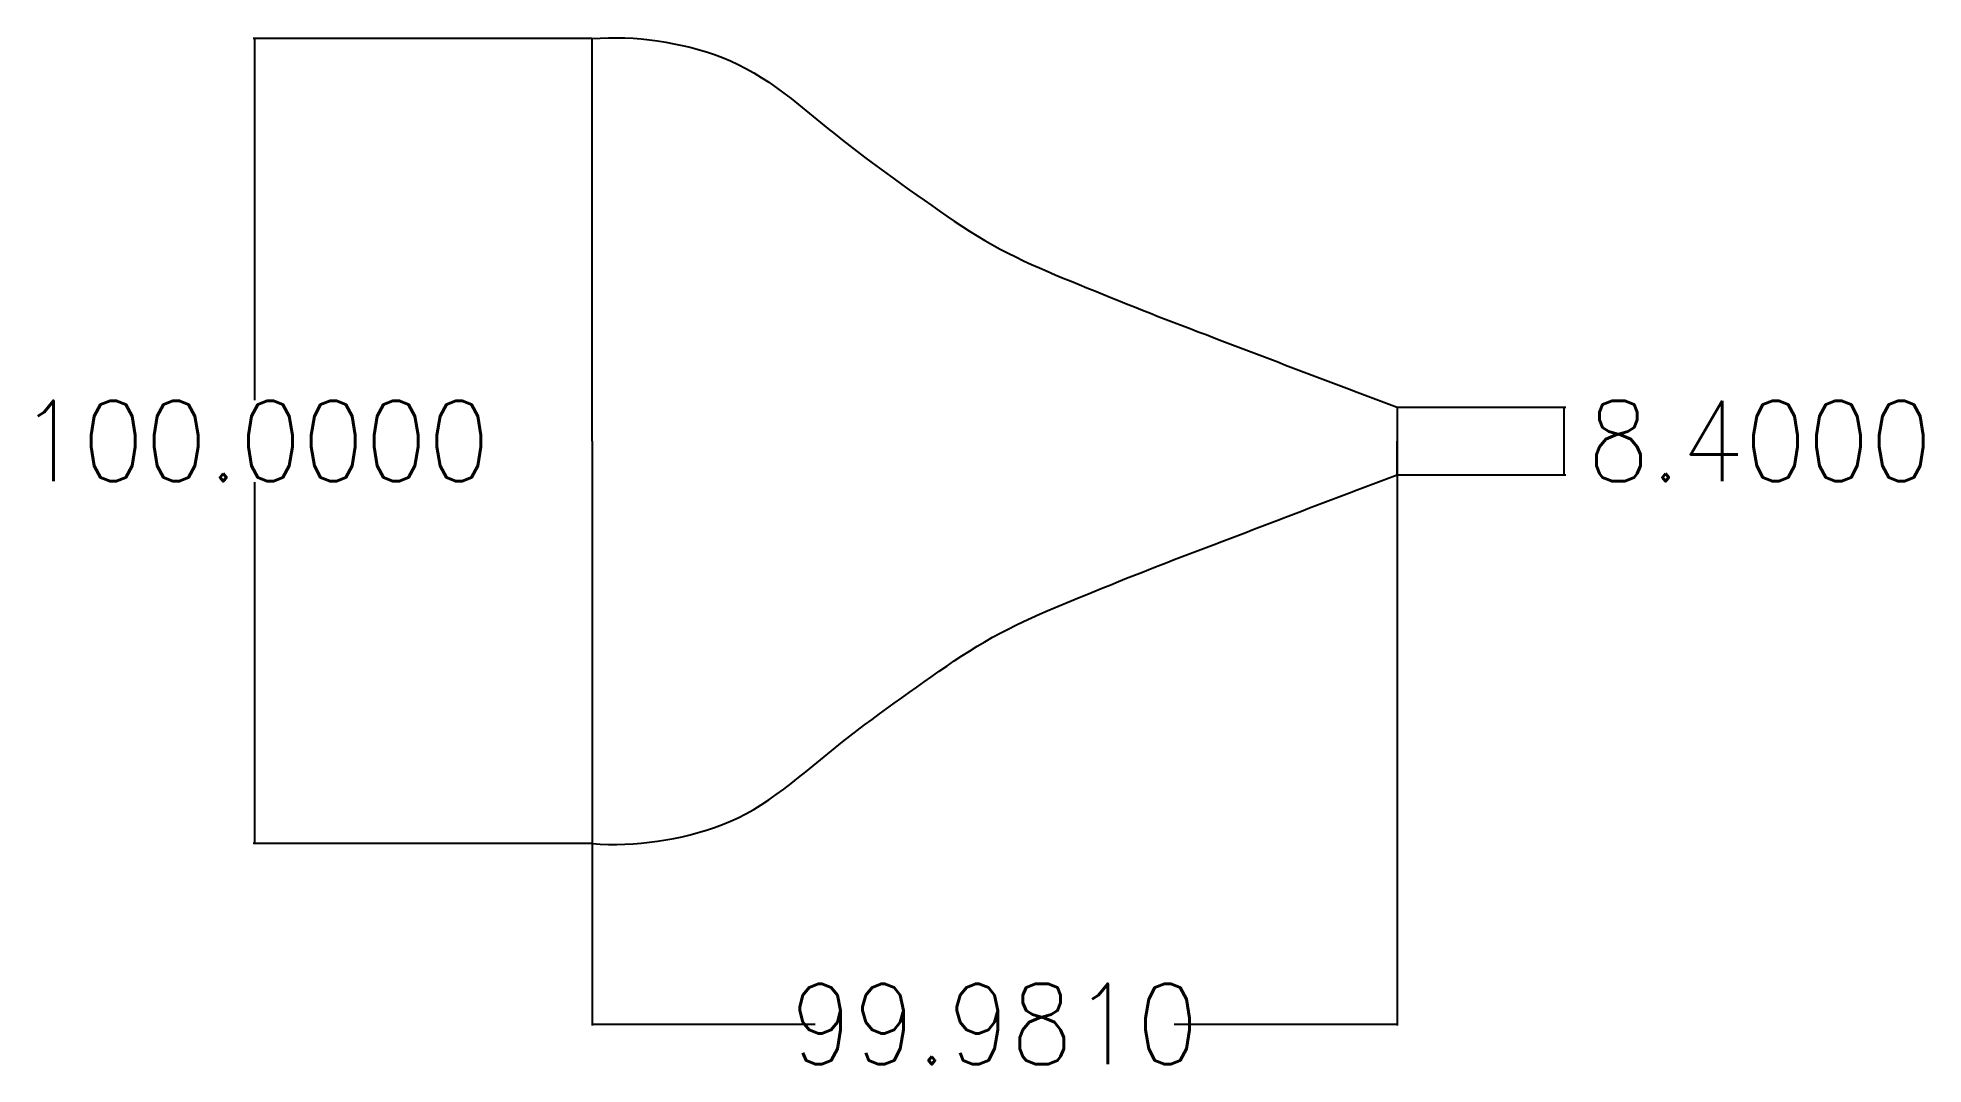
# Model space of a CAD drawing. Extents: x -69 to 165, y -77 to 50.
import ezdxf
from ezdxf.enums import TextEntityAlignment as Align

# ---------------------------------------------------------------- set-up
doc = ezdxf.new("R2010")
doc.units = 0
doc.layers.get('0').update_dxf_attribs({"linetype": 'CONTINUOUS'})
doc.layers.add('MEASURES', color=1, linetype='CONTINUOUS')
doc.styles.get("Standard").update_dxf_attribs({"font": 'STANDARD'})

# ---------------------------------------------------------------- blocks, each defined once
blk = doc.blocks.new('*D7')
at = {"layer": 'MEASURES', "color": 0, "linetype": 'BYBLOCK'}
for p, q in [((0, -0.06), (0, -72.61)), ((99.98, -0.06), (99.98, -72.61)), ((0, -72.43), (27.68, -72.43)), ((72.3, -72.43), (99.98, -72.43))]:
    blk.add_line(p, q, dxfattribs=at)
for points in [[(0, -72.43), (0.18, -72.4), (0.18, -72.46)], [(99.98, -72.43), (99.8, -72.46), (99.8, -72.4)]]:
    blk.add_solid(points, dxfattribs=at)
at = {"layer": 'MEASURES', "color": 0, "linetype": 'CONTINUOUS'}
blk.add_text('99.9810', height=10, dxfattribs=at).set_placement((49.99, -72.43), align=Align.MIDDLE_CENTER)
blk = doc.blocks.new('*D8')
at = {"layer": 'MEASURES', "color": 0, "linetype": 'BYBLOCK'}
for p, q in [((-0.06, 50), (-42.11, 50)), ((-41.93, 50), (-41.93, 5.09)), ((-41.93, -5.09), (-41.93, -50)), ((-0.06, -50), (-42.11, -50))]:
    blk.add_line(p, q, dxfattribs=at)
for points in [[(-41.93, 50), (-41.9, 49.82), (-41.96, 49.82)], [(-41.93, -50), (-41.96, -49.82), (-41.9, -49.82)]]:
    blk.add_solid(points, dxfattribs=at)
at = {"layer": 'MEASURES', "color": 0, "linetype": 'CONTINUOUS'}
blk.add_text('100.0000', height=10, dxfattribs=at).set_placement((-41.93, 0), align=Align.MIDDLE_CENTER)
blk = doc.blocks.new('*D9')
at = {"layer": 'MEASURES', "color": 0, "linetype": 'BYBLOCK'}
for p, q in [((100.04, 4.2), (120.93, 4.2)), ((120.75, -4.2), (120.75, 4.2)), ((100.04, -4.2), (120.93, -4.2))]:
    blk.add_line(p, q, dxfattribs=at)
for points in [[(120.75, 4.2), (120.78, 4.02), (120.72, 4.02)], [(120.75, -4.2), (120.72, -4.02), (120.78, -4.02)]]:
    blk.add_solid(points, dxfattribs=at)
at = {"layer": 'MEASURES', "color": 0, "linetype": 'CONTINUOUS'}
blk.add_text('8.4000', height=10, dxfattribs=at).set_placement((145.04, 0), align=Align.MIDDLE_CENTER)

msp = doc.modelspace()

# ---------------------------------------------------------------- linework, layer by layer
for p, q in [((0, 50), (1.01, 50.07)), ((0, 0), (0, 50)), ((1.01, 50.07), (2.03, 50.11)), ((2.03, 50.11), (3.05, 50.11)), ((3.05, 50.11), (4.06, 50.09)), ((4.06, 50.09), (5.08, 50.04)), ((5.08, 50.04), (6.09, 49.96)), ((6.09, 49.96), (7.11, 49.85)), ((7.11, 49.85), (8.12, 49.72)), ((8.12, 49.72), (9.14, 49.56)), ((9.14, 49.56), (10.15, 49.37)), ((10.15, 49.37), (11.16, 49.16)), ((11.16, 49.16), (12.17, 48.92)), ((12.17, 48.92), (13.18, 48.65)), ((13.18, 48.65), (14.18, 48.35)), ((14.18, 48.35), (15.18, 48.01)), ((15.18, 48.01), (16.17, 47.64)), ((16.17, 47.64), (17.16, 47.23)), ((17.16, 47.23), (18.13, 46.79)), ((18.13, 46.79), (19.1, 46.3)), ((19.1, 46.3), (20.06, 45.76)), ((20.06, 45.76), (21.01, 45.19)), ((21.01, 45.19), (21.94, 44.57)), ((21.94, 44.57), (22.87, 43.92)), ((22.87, 43.92), (23.8, 43.24)), ((23.8, 43.24), (24.72, 42.54)), ((24.72, 42.54), (25.63, 41.81)), ((25.63, 41.81), (26.54, 41.08)), ((26.54, 41.08), (27.45, 40.33)), ((27.45, 40.33), (28.35, 39.59)), ((28.35, 39.59), (29.26, 38.84)), ((29.26, 38.84), (30.17, 38.11)), ((30.17, 38.11), (31.08, 37.38)), ((31.08, 37.38), (32, 36.67)), ((32, 36.67), (32.92, 35.97)), ((32.92, 35.97), (33.84, 35.27)), ((33.84, 35.27), (34.76, 34.58)), ((34.76, 34.58), (35.68, 33.9)), ((35.68, 33.9), (36.61, 33.23)), ((36.61, 33.23), (37.53, 32.56)), ((37.53, 32.56), (38.46, 31.89)), ((38.46, 31.89), (39.39, 31.23)), ((39.39, 31.23), (40.32, 30.57)), ((40.32, 30.57), (41.25, 29.91)), ((41.25, 29.91), (42.18, 29.25)), ((42.18, 29.25), (43.11, 28.6)), ((43.11, 28.6), (44.05, 27.96)), ((44.05, 27.96), (44.98, 27.32)), ((44.98, 27.32), (45.92, 26.7)), ((45.92, 26.7), (46.87, 26.09)), ((46.87, 26.09), (47.82, 25.5)), ((47.82, 25.5), (48.77, 24.93)), ((48.77, 24.93), (49.72, 24.38)), ((49.72, 24.38), (50.68, 23.86)), ((50.68, 23.86), (51.65, 23.35)), ((51.65, 23.35), (52.62, 22.87)), ((52.62, 22.87), (53.59, 22.4)), ((53.59, 22.4), (54.57, 21.95)), ((54.57, 21.95), (55.55, 21.52)), ((55.55, 21.52), (56.53, 21.09)), ((56.53, 21.09), (57.51, 20.67)), ((57.51, 20.67), (58.5, 20.26)), ((58.5, 20.26), (59.48, 19.86)), ((59.48, 19.86), (60.47, 19.45)), ((60.47, 19.45), (61.45, 19.05)), ((61.45, 19.05), (62.44, 18.65)), ((62.44, 18.65), (63.42, 18.25)), ((63.42, 18.25), (64.41, 17.85)), ((64.41, 17.85), (65.39, 17.45)), ((65.39, 17.45), (66.38, 17.05)), ((66.38, 17.05), (67.36, 16.66)), ((67.36, 16.66), (68.35, 16.27)), ((68.35, 16.27), (69.34, 15.88)), ((69.34, 15.88), (70.32, 15.49)), ((70.32, 15.49), (71.31, 15.11)), ((71.31, 15.11), (72.3, 14.73)), ((72.3, 14.73), (73.29, 14.35)), ((73.29, 14.35), (74.28, 13.97)), ((74.28, 13.97), (75.26, 13.59)), ((75.26, 13.59), (76.25, 13.22)), ((76.25, 13.22), (77.24, 12.84)), ((77.24, 12.84), (78.23, 12.47)), ((78.23, 12.47), (79.22, 12.09)), ((79.22, 12.09), (80.21, 11.72)), ((80.21, 11.72), (81.2, 11.34)), ((81.2, 11.34), (82.18, 10.96)), ((82.18, 10.96), (83.17, 10.58)), ((83.17, 10.58), (84.16, 10.2)), ((84.16, 10.2), (85.15, 9.83)), ((85.15, 9.83), (86.14, 9.45)), ((86.14, 9.45), (87.13, 9.07)), ((87.13, 9.07), (88.11, 8.69)), ((88.11, 8.69), (89.1, 8.31)), ((89.1, 8.31), (90.09, 7.94)), ((90.09, 7.94), (91.08, 7.56)), ((91.08, 7.56), (92.07, 7.18)), ((92.07, 7.18), (93.06, 6.81)), ((93.06, 6.81), (94.05, 6.43)), ((94.05, 6.43), (95.04, 6.06)), ((95.04, 6.06), (96.02, 5.69)), ((96.02, 5.69), (97.01, 5.32)), ((97.01, 5.32), (98, 4.94)), ((98, 4.94), (98.99, 4.57)), ((98.99, 4.57), (99.98, 4.2)), ((99.98, 4.2), (99.98, 0)), ((0, 0), (0, -50)), ((99.98, -4.2), (99.98, 0)), ((98, -4.94), (98.99, -4.57)), ((98.99, -4.57), (99.98, -4.2)), ((92.07, -7.18), (93.06, -6.81)), ((93.06, -6.81), (94.05, -6.43)), ((94.05, -6.43), (95.04, -6.06)), ((95.04, -6.06), (96.02, -5.69)), ((96.02, -5.69), (97.01, -5.32)), ((97.01, -5.32), (98, -4.94)), ((86.14, -9.45), (87.13, -9.07)), ((87.13, -9.07), (88.11, -8.69)), ((88.11, -8.69), (89.1, -8.31)), ((89.1, -8.31), (90.09, -7.94)), ((90.09, -7.94), (91.08, -7.56)), ((91.08, -7.56), (92.07, -7.18)), ((80.21, -11.72), (81.2, -11.34)), ((81.2, -11.34), (82.18, -10.96)), ((82.18, -10.96), (83.17, -10.58)), ((83.17, -10.58), (84.16, -10.2)), ((84.16, -10.2), (85.15, -9.83)), ((85.15, -9.83), (86.14, -9.45)), ((73.29, -14.35), (74.28, -13.97)), ((74.28, -13.97), (75.26, -13.59)), ((75.26, -13.59), (76.25, -13.22)), ((76.25, -13.22), (77.24, -12.84)), ((77.24, -12.84), (78.23, -12.47)), ((78.23, -12.47), (79.22, -12.09)), ((79.22, -12.09), (80.21, -11.72)), ((67.36, -16.66), (68.35, -16.27)), ((68.35, -16.27), (69.34, -15.88)), ((69.34, -15.88), (70.32, -15.49)), ((70.32, -15.49), (71.31, -15.11)), ((71.31, -15.11), (72.3, -14.73)), ((72.3, -14.73), (73.29, -14.35)), ((61.45, -19.05), (62.44, -18.65)), ((62.44, -18.65), (63.42, -18.25)), ((63.42, -18.25), (64.41, -17.85)), ((64.41, -17.85), (65.39, -17.45)), ((65.39, -17.45), (66.38, -17.05)), ((66.38, -17.05), (67.36, -16.66)), ((56.53, -21.09), (57.51, -20.67)), ((57.51, -20.67), (58.5, -20.26)), ((58.5, -20.26), (59.48, -19.86)), ((59.48, -19.86), (60.47, -19.45)), ((60.47, -19.45), (61.45, -19.05)), ((50.68, -23.86), (51.65, -23.35)), ((51.65, -23.35), (52.62, -22.87)), ((52.62, -22.87), (53.59, -22.4)), ((53.59, -22.4), (54.57, -21.95)), ((54.57, -21.95), (55.55, -21.52)), ((55.55, -21.52), (56.53, -21.09)), ((46.87, -26.09), (47.82, -25.5)), ((47.82, -25.5), (48.77, -24.93)), ((48.77, -24.93), (49.72, -24.38)), ((49.72, -24.38), (50.68, -23.86)), ((43.11, -28.6), (44.05, -27.96)), ((44.05, -27.96), (44.98, -27.32)), ((44.98, -27.32), (45.92, -26.7)), ((45.92, -26.7), (46.87, -26.09)), ((40.32, -30.57), (41.25, -29.91)), ((41.25, -29.91), (42.18, -29.25)), ((42.18, -29.25), (43.11, -28.6)), ((36.61, -33.23), (37.53, -32.56)), ((37.53, -32.56), (38.46, -31.89)), ((38.46, -31.89), (39.39, -31.23)), ((39.39, -31.23), (40.32, -30.57)), ((33.84, -35.27), (34.76, -34.58)), ((34.76, -34.58), (35.68, -33.9)), ((35.68, -33.9), (36.61, -33.23)), ((30.17, -38.11), (31.08, -37.38)), ((31.08, -37.38), (32, -36.67)), ((32, -36.67), (32.92, -35.97)), ((32.92, -35.97), (33.84, -35.27)), ((27.45, -40.33), (28.35, -39.59)), ((28.35, -39.59), (29.26, -38.84)), ((29.26, -38.84), (30.17, -38.11)), ((24.72, -42.54), (25.63, -41.81)), ((25.63, -41.81), (26.54, -41.08)), ((26.54, -41.08), (27.45, -40.33)), ((21.94, -44.57), (22.87, -43.92)), ((22.87, -43.92), (23.8, -43.24)), ((23.8, -43.24), (24.72, -42.54)), ((17.16, -47.23), (18.13, -46.79)), ((18.13, -46.79), (19.1, -46.3)), ((19.1, -46.3), (20.06, -45.76)), ((20.06, -45.76), (21.01, -45.19)), ((21.01, -45.19), (21.94, -44.57)), ((10.15, -49.37), (11.16, -49.16)), ((11.16, -49.16), (12.17, -48.92)), ((12.17, -48.92), (13.18, -48.65)), ((13.18, -48.65), (14.18, -48.35)), ((14.18, -48.35), (15.18, -48.01)), ((15.18, -48.01), (16.17, -47.64)), ((16.17, -47.64), (17.16, -47.23)), ((0, -50), (1.01, -50.07)), ((1.01, -50.07), (2.03, -50.11)), ((2.03, -50.11), (3.05, -50.11)), ((3.05, -50.11), (4.06, -50.09)), ((4.06, -50.09), (5.08, -50.04)), ((5.08, -50.04), (6.09, -49.96)), ((6.09, -49.96), (7.11, -49.85)), ((7.11, -49.85), (8.12, -49.72)), ((8.12, -49.72), (9.14, -49.56)), ((9.14, -49.56), (10.15, -49.37))]:
    msp.add_line(p, q)

# ---------------------------------------------------------------- block references
at = {"layer": 'MEASURES'}
for name in ['*D8', '*D9', '*D7']:
    msp.add_blockref(name, (0, 0), dxfattribs=at)

doc.saveas('drawing.dxf')
